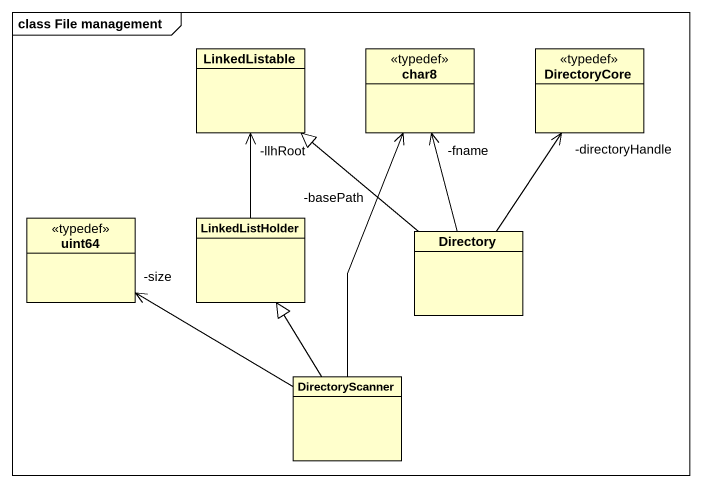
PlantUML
@startuml
mainframe class File management
hide circle
hide empty members
class LinkedListable
class char8 <<typedef>>
class DirectoryCore <<typedef>>
class uint64 <<typedef>>
class LinkedListHolder
class Directory
class DirectoryScanner
LinkedListHolder -up-> "-llhRoot" LinkedListable
Directory -up-|> LinkedListable
Directory -up-> "-fname" char8
Directory -up-> "-directoryHandle" DirectoryCore
DirectoryScanner -up-> "-basePath" char8
DirectoryScanner -left-> "-size" uint64
DirectoryScanner -up-|> LinkedListHolder
@enduml
